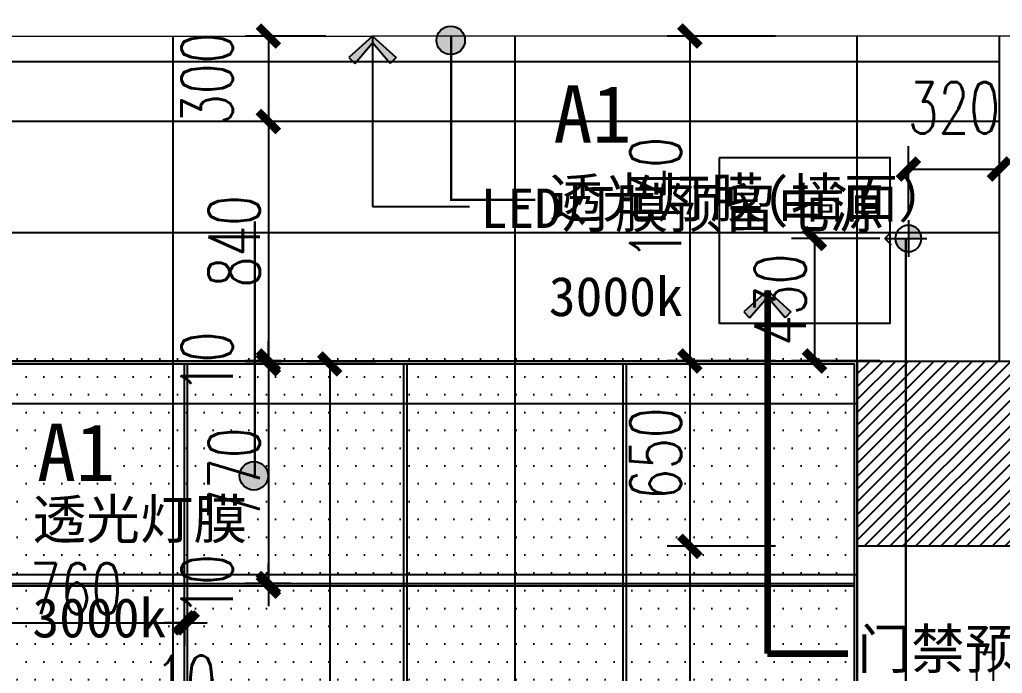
# Model space of a CAD drawing. Header units: millimetres. Extents: x 5625199 to 7433318, y -3316392 to -2552493.
# Drawn here: x 5901811 to 5905259, y -2586285 to -2583992 of the extents above; entities that cross this region are included whole.
import ezdxf

# ---------------------------------------------------------------- set-up
doc = ezdxf.new("R2010")
doc.units = ezdxf.units.MM
doc.header["$PDMODE"] = 35
doc.header["$PDSIZE"] = -10
for name, color, linetype in [('8', 8, 'Continuous'), ('PL-固定家具', 155, 'Continuous'), ('PL-地坪线', 8, 'Continuous'), ('PL-天花', 30, 'Continuous'), ('PL-天花尺寸', 155, 'Continuous'), ('PL-新建墙体', 5, 'Continuous'), ('PL-新建墙体尺寸', 155, 'Continuous'), ('PL-活动家具', 15, 'Continuous'), ('PL-灯具', 2, 'Continuous'), ('PL-灯具尺寸', 155, 'Continuous'), ('PL-门', 4, 'Continuous'), ('开关', 1, 'Continuous'), ('插座', 1, 'Continuous')]:
    doc.layers.add(name, color=color, linetype=linetype)
doc.styles.add('MFD-英文', font='stylu.ttf')
doc.styles.add('STYLE2', font='simhei.ttf')
doc.styles.add('标注-尺寸', font='simplex.shx', dxfattribs={"width": 0.7})
doc.dimstyles.new('100', dxfattribs={"dimtxt": 180, "dimasz": 70, "dimexe": 80, "dimexo": 100, "dimgap": 30, "dimtad": 1, "dimdec": 0, "dimrnd": 5, "dimdsep": 46, "dimtxsty": '标注-尺寸', "dimblk": 'ARCHTICK', "dimcen": 0.2, "dimdle": 5, "dimclrd": 8, "dimclre": 8, "dimclrt": 2, "dimadec": 0, "dimazin": 0, "dimtfac": 1, "dimtdec": 0, "dimtmove": 2, "dimatfit": 3, "dimldrblk": 'ccccc', "dimfxl": 300, "dimfxlon": 1, "dimtolj": 1, "dimtzin": 0, "dimarcsym": 0})
doc.dimstyles.new('MS55', dxfattribs={"dimscale": 0, "dimtxt": 5, "dimasz": 1, "dimexe": 1, "dimexo": 0.8, "dimgap": 1, "dimtad": 1, "dimdec": 0, "dimrnd": 5, "dimdsep": 46, "dimtxsty": '标注-尺寸', "dimblk": 'ARCHTICK', "dimcen": 0, "dimdle": 0.5, "dimclrd": 256, "dimclre": 256, "dimclrt": 50, "dimadec": 0, "dimazin": 0, "dimtfac": 1, "dimtdec": 0, "dimtix": 1, "dimtofl": 0, "dimtmove": 2, "dimatfit": 3, "dimldrblk": 'jt2', "dimfxl": 6, "dimfxlon": 1, "dimtvp": 1, "dimtolj": 1, "dimtzin": 0, "dimarcsym": 0})
doc.dimstyles.new('副本 100', dxfattribs={"dimscale": 0.8, "dimtxt": 180, "dimasz": 70, "dimexe": 80, "dimexo": 100, "dimgap": 30, "dimtad": 1, "dimdec": 0, "dimrnd": 5, "dimdsep": 46, "dimtxsty": '标注-尺寸', "dimblk": 'ARCHTICK', "dimcen": 0.2, "dimdle": 5, "dimclrd": 8, "dimclre": 8, "dimclrt": 2, "dimadec": 0, "dimazin": 0, "dimtfac": 1, "dimtdec": 0, "dimtmove": 2, "dimatfit": 3, "dimldrblk": 'ccccc', "dimfxl": 300, "dimfxlon": 1, "dimtolj": 1, "dimtzin": 0, "dimarcsym": 0})

# ---------------------------------------------------------------- blocks, each defined once
blk = doc.blocks.new('_ArchTick')
at = {"color": 0, "linetype": 'ByBlock', "const_width": 0.4}
blk.add_lwpolyline([(-0.5, -0.5), (0.5, 0.5)], dxfattribs=at)
blk = doc.blocks.new('*D66')
at = {"layer": 'Defpoints', "color": 0, "transparency": 16777216}
for p in [(5902986.3, -2584049.3), (5902684.1, -2584349.3), (5902986.3, -2584349.3)]:
    blk.add_point(p, dxfattribs=at)
at = {"layer": 'PL-天花尺寸', "color": 8, "lineweight": -2, "ltscale": 500, "transparency": 16777216}
for p, q in [((5902886.3, -2584049.3), (5902604.1, -2584049.3)), ((5902684.1, -2584044.3), (5902684.1, -2584354.3)), ((5902886.3, -2584349.3), (5902604.1, -2584349.3))]:
    blk.add_line(p, q, dxfattribs=at)
at = {"layer": 'PL-天花尺寸', "color": 8, "linetype": 'ByBlock', "lineweight": -2, "transparency": 16777216, "xscale": 70, "yscale": 70, "zscale": 70}
for p, rotation in [((5902684.1, -2584049.3), 90), ((5902684.1, -2584349.3), 270)]:
    blk.add_blockref('_ArchTick', p, dxfattribs=dict(at, rotation=rotation))
at = {"layer": 'PL-天花尺寸', "color": 2, "ltscale": 500, "transparency": 16777216, "insert": (5902469.1, -2584199.3), "char_height": 180, "attachment_point": 5, "rotation": 90, "style": '标注-尺寸'}
blk.add_mtext('\\A1;300', dxfattribs=at)
blk = doc.blocks.new('ccccc')
h = blk.add_hatch(color=44)
h.dxf.hatch_style = 1
h.paths.add_polyline_path([(-1.713, -1.115), (-1.349, -1.475), (0, 0), (-1.349, 1.475), (-1.713, 1.115), (-0.424, 0)])
at = {"color": 44}
for p, q in [((-1.349, 1.475), (-1.713, 1.115)), ((-1.713, 1.115), (-0.424, 0)), ((0, 0), (-1.349, 1.475)), ((-0.424, 0), (-5.067, 0)), ((-1.713, -1.115), (-0.424, 0)), ((0, 0), (-1.349, -1.475)), ((-1.349, -1.475), (-1.713, -1.115))]:
    blk.add_line(p, q, dxfattribs=at)
blk = doc.blocks.new('*D67')
at = {"layer": 'Defpoints', "color": 0, "transparency": 16777216}
for p in [(5902986.3, -2584349.3), (5902684.1, -2585189.4), (5902830.3, -2585189.4)]:
    blk.add_point(p, dxfattribs=at)
at = {"layer": 'PL-天花尺寸', "color": 8, "lineweight": -2, "ltscale": 500, "transparency": 16777216}
for p, q in [((5902886.3, -2584349.3), (5902604.1, -2584349.3)), ((5902684.1, -2584344.3), (5902684.1, -2585194.4)), ((5902730.3, -2585189.4), (5902604.1, -2585189.4))]:
    blk.add_line(p, q, dxfattribs=at)
at = {"layer": 'PL-天花尺寸', "color": 8, "linetype": 'ByBlock', "lineweight": -2, "transparency": 16777216, "xscale": 70, "yscale": 70, "zscale": 70}
for p, rotation in [((5902684.1, -2584349.3), 90), ((5902684.1, -2585189.4), 270)]:
    blk.add_blockref('_ArchTick', p, dxfattribs=dict(at, rotation=rotation))
at = {"layer": 'PL-天花尺寸', "color": 2, "ltscale": 500, "transparency": 16777216, "insert": (5902564.1, -2584769.4), "char_height": 180, "attachment_point": 5, "rotation": 90, "style": '标注-尺寸'}
blk.add_mtext('\\A1;840', dxfattribs=at)
blk = doc.blocks.new('*D68')
at = {"layer": 'Defpoints', "color": 0, "transparency": 16777216}
for p in [(5902684.1, -2585199.4), (5902830.3, -2585189.4), (5902830.3, -2585199.4)]:
    blk.add_point(p, dxfattribs=at)
at = {"layer": 'PL-天花尺寸', "color": 8, "lineweight": -2, "ltscale": 500, "transparency": 16777216}
for p, q in [((5902684.1, -2585189.4), (5902684.1, -2585119.4)), ((5902730.3, -2585189.4), (5902604.1, -2585189.4)), ((5902730.3, -2585199.4), (5902604.1, -2585199.4)), ((5902684.1, -2585184.4), (5902684.1, -2585204.4)), ((5902684.1, -2585199.4), (5902684.1, -2585269.4))]:
    blk.add_line(p, q, dxfattribs=at)
at = {"layer": 'PL-天花尺寸', "color": 8, "linetype": 'ByBlock', "lineweight": -2, "transparency": 16777216, "xscale": 70, "yscale": 70, "zscale": 70}
for p, rotation in [((5902684.1, -2585189.4), 270), ((5902684.1, -2585199.4), 90)]:
    blk.add_blockref('_ArchTick', p, dxfattribs=dict(at, rotation=rotation))
at = {"layer": 'PL-天花尺寸', "color": 2, "ltscale": 500, "transparency": 16777216, "insert": (5902469.1, -2585194.4), "char_height": 180, "attachment_point": 5, "rotation": 90, "style": '标注-尺寸'}
blk.add_mtext('\\A1;10', dxfattribs=at)
blk = doc.blocks.new('*D69')
at = {"layer": 'Defpoints', "color": 0, "transparency": 16777216}
for p in [(5902830.3, -2585199.4), (5902684.1, -2585969.9), (5902861.4, -2585969.9)]:
    blk.add_point(p, dxfattribs=at)
at = {"layer": 'PL-天花尺寸', "color": 8, "lineweight": -2, "ltscale": 500, "transparency": 16777216}
for p, q in [((5902730.3, -2585199.4), (5902604.1, -2585199.4)), ((5902684.1, -2585194.4), (5902684.1, -2585974.9)), ((5902761.4, -2585969.9), (5902604.1, -2585969.9))]:
    blk.add_line(p, q, dxfattribs=at)
at = {"layer": 'PL-天花尺寸', "color": 8, "linetype": 'ByBlock', "lineweight": -2, "transparency": 16777216, "xscale": 70, "yscale": 70, "zscale": 70}
for p, rotation in [((5902684.1, -2585199.4), 90), ((5902684.1, -2585969.9), 270)]:
    blk.add_blockref('_ArchTick', p, dxfattribs=dict(at, rotation=rotation))
at = {"layer": 'PL-天花尺寸', "color": 2, "ltscale": 500, "transparency": 16777216, "insert": (5902564.1, -2585584.7), "char_height": 180, "attachment_point": 5, "rotation": 90, "style": '标注-尺寸'}
blk.add_mtext('\\A1;770', dxfattribs=at)
blk = doc.blocks.new('*D70')
at = {"layer": 'Defpoints', "color": 0, "transparency": 16777216}
for p in [(5902861.4, -2585969.9), (5902684.1, -2585979.9), (5902861.4, -2585979.9)]:
    blk.add_point(p, dxfattribs=at)
at = {"layer": 'PL-天花尺寸', "color": 8, "lineweight": -2, "ltscale": 500, "transparency": 16777216}
for p, q in [((5902684.1, -2585969.9), (5902684.1, -2585899.9)), ((5902761.4, -2585969.9), (5902604.1, -2585969.9)), ((5902684.1, -2585964.9), (5902684.1, -2585984.9)), ((5902761.4, -2585979.9), (5902604.1, -2585979.9)), ((5902684.1, -2585979.9), (5902684.1, -2586049.9))]:
    blk.add_line(p, q, dxfattribs=at)
at = {"layer": 'PL-天花尺寸', "color": 8, "linetype": 'ByBlock', "lineweight": -2, "transparency": 16777216, "xscale": 70, "yscale": 70, "zscale": 70}
for p, rotation in [((5902684.1, -2585969.9), 270), ((5902684.1, -2585979.9), 90)]:
    blk.add_blockref('_ArchTick', p, dxfattribs=dict(at, rotation=rotation))
at = {"layer": 'PL-天花尺寸', "color": 2, "ltscale": 500, "transparency": 16777216, "insert": (5902469.1, -2585974.9), "char_height": 180, "attachment_point": 5, "rotation": 90, "style": '标注-尺寸'}
blk.add_mtext('\\A1;10', dxfattribs=at)
blk = doc.blocks.new('*D74')
at = {"layer": 'Defpoints', "color": 0, "transparency": 16777216}
for p in [(5901629.4, -2585979.9), (5902389.4, -2585979.9), (5902389.4, -2586108.2)]:
    blk.add_point(p, dxfattribs=at)
at = {"layer": 'PL-天花尺寸', "color": 8, "lineweight": -2, "ltscale": 500, "transparency": 16777216}
for p, q in [((5901624.4, -2586108.2), (5902394.4, -2586108.2)), ((5901629.4, -2586079.9), (5901629.4, -2586188.2)), ((5902389.4, -2586079.9), (5902389.4, -2586188.2))]:
    blk.add_line(p, q, dxfattribs=at)
at = {"layer": 'PL-天花尺寸', "color": 8, "linetype": 'ByBlock', "lineweight": -2, "transparency": 16777216, "xscale": 70, "yscale": 70, "zscale": 70, "rotation": 180}
blk.add_blockref('_ArchTick', (5901629.4, -2586108.2), dxfattribs=at)
at = {"layer": 'PL-天花尺寸', "color": 8, "linetype": 'ByBlock', "lineweight": -2, "transparency": 16777216, "xscale": 70, "yscale": 70, "zscale": 70}
blk.add_blockref('_ArchTick', (5902389.4, -2586108.2), dxfattribs=at)
at = {"layer": 'PL-天花尺寸', "color": 2, "ltscale": 500, "transparency": 16777216, "insert": (5902009.4, -2585988.2), "char_height": 180, "attachment_point": 5, "style": '标注-尺寸'}
blk.add_mtext('\\A1;760', dxfattribs=at)
blk = doc.blocks.new('*D75')
at = {"layer": 'Defpoints', "color": 0, "transparency": 16777216}
for p in [(5902389.4, -2585979.9), (5902399.4, -2585979.9), (5902399.4, -2586108.2)]:
    blk.add_point(p, dxfattribs=at)
at = {"layer": 'PL-天花尺寸', "color": 8, "lineweight": -2, "ltscale": 500, "transparency": 16777216}
for p, q in [((5902389.4, -2586108.2), (5902319.4, -2586108.2)), ((5902384.4, -2586108.2), (5902404.4, -2586108.2)), ((5902389.4, -2586079.9), (5902389.4, -2586188.2)), ((5902399.4, -2586079.9), (5902399.4, -2586188.2)), ((5902399.4, -2586108.2), (5902469.4, -2586108.2))]:
    blk.add_line(p, q, dxfattribs=at)
at = {"layer": 'PL-天花尺寸', "color": 8, "linetype": 'ByBlock', "lineweight": -2, "transparency": 16777216, "xscale": 70, "yscale": 70, "zscale": 70}
blk.add_blockref('_ArchTick', (5902389.4, -2586108.2), dxfattribs=at)
at = {"layer": 'PL-天花尺寸', "color": 8, "linetype": 'ByBlock', "lineweight": -2, "transparency": 16777216, "xscale": 70, "yscale": 70, "zscale": 70, "rotation": 180}
blk.add_blockref('_ArchTick', (5902399.4, -2586108.2), dxfattribs=at)
at = {"layer": 'PL-天花尺寸', "color": 2, "ltscale": 500, "transparency": 16777216, "insert": (5902394.4, -2586312.9), "char_height": 180, "attachment_point": 5, "style": '标注-尺寸'}
blk.add_mtext('\\A1;10', dxfattribs=at)
blk = doc.blocks.new('*D81')
at = {"layer": 'Defpoints', "color": 0, "transparency": 16777216}
for p in [(5903159.4, -2585199.4), (5902899.7, -2589869.9), (5903201.9, -2589869.9)]:
    blk.add_point(p, dxfattribs=at)
at = {"layer": 'PL-天花尺寸', "color": 8, "lineweight": -2, "ltscale": 500, "transparency": 16777216}
for p, q in [((5903059.4, -2585199.4), (5902819.7, -2585199.4)), ((5902899.7, -2585194.4), (5902899.7, -2589874.9)), ((5903101.9, -2589869.9), (5902819.7, -2589869.9))]:
    blk.add_line(p, q, dxfattribs=at)
at = {"layer": 'PL-天花尺寸', "color": 8, "linetype": 'ByBlock', "lineweight": -2, "transparency": 16777216, "xscale": 70, "yscale": 70, "zscale": 70}
for p, rotation in [((5902899.7, -2585199.4), 90), ((5902899.7, -2589869.9), 270)]:
    blk.add_blockref('_ArchTick', p, dxfattribs=dict(at, rotation=rotation))
at = {"layer": 'PL-天花尺寸', "color": 2, "ltscale": 500, "transparency": 16777216, "insert": (5902779.7, -2587534.7), "char_height": 180, "attachment_point": 5, "rotation": 90, "style": '标注-尺寸'}
blk.add_mtext('\\A1;4670', dxfattribs=at)
blk = doc.blocks.new('黑石hei10.cn06063789')
h = blk.add_hatch(color=8)
h.paths.add_polyline_path([(0, 42), (30, 42, 0.414214), (0, 72)])
h.paths.add_polyline_path([(0, 42), (-30, 42, 0.414214), (0, 12)])
at = {"color": 0}
for p, q in [((0, 96), (-14.6, 81.4)), ((0, 96), (0, 0)), ((0, 96), (14.6, 81.4)), ((-42, 42), (42, 42))]:
    blk.add_line(p, q, dxfattribs=at)
blk.add_circle((0, 42), 30, dxfattribs=at)
blk = doc.blocks.new('*U624')
at = {"layer": 'PL-灯具'}
blk.add_blockref('黑石hei10.cn06063789', (0, -42), dxfattribs=at)
blk = doc.blocks.new('*D765')
at = {"layer": 'Defpoints', "color": 0, "transparency": 16777216}
for p in [(5904702.9, -2584049.3), (5904163, -2585189.4), (5904749.4, -2585189.4)]:
    blk.add_point(p, dxfattribs=at)
at = {"layer": 'PL-新建墙体尺寸', "color": 8, "lineweight": -2, "ltscale": 500, "transparency": 16777216}
for p, q in [((5904463, -2584049.3), (5904083, -2584049.3)), ((5904163, -2584044.3), (5904163, -2585194.4)), ((5904463, -2585189.4), (5904083, -2585189.4))]:
    blk.add_line(p, q, dxfattribs=at)
at = {"layer": 'PL-新建墙体尺寸', "color": 8, "linetype": 'ByBlock', "lineweight": -2, "transparency": 16777216, "xscale": 70, "yscale": 70, "zscale": 70}
for p, rotation in [((5904163, -2584049.3), 90), ((5904163, -2585189.4), 270)]:
    blk.add_blockref('_ArchTick', p, dxfattribs=dict(at, rotation=rotation))
at = {"layer": 'PL-新建墙体尺寸', "color": 2, "ltscale": 500, "transparency": 16777216, "insert": (5904043, -2584619.4), "char_height": 180, "attachment_point": 5, "rotation": 90, "style": '标注-尺寸'}
blk.add_mtext('\\A1;1140', dxfattribs=at)
blk = doc.blocks.new('*D766')
at = {"layer": 'Defpoints', "color": 0, "transparency": 16777216}
for p in [(5904749.4, -2585189.4), (5904163, -2585839.4), (5904749.4, -2585839.4)]:
    blk.add_point(p, dxfattribs=at)
at = {"layer": 'PL-新建墙体尺寸', "color": 8, "lineweight": -2, "ltscale": 500, "transparency": 16777216}
for p, q in [((5904463, -2585189.4), (5904083, -2585189.4)), ((5904163, -2585184.4), (5904163, -2585844.4)), ((5904463, -2585839.4), (5904083, -2585839.4))]:
    blk.add_line(p, q, dxfattribs=at)
at = {"layer": 'PL-新建墙体尺寸', "color": 8, "linetype": 'ByBlock', "lineweight": -2, "transparency": 16777216, "xscale": 70, "yscale": 70, "zscale": 70}
for p, rotation in [((5904163, -2585189.4), 90), ((5904163, -2585839.4), 270)]:
    blk.add_blockref('_ArchTick', p, dxfattribs=dict(at, rotation=rotation))
at = {"layer": 'PL-新建墙体尺寸', "color": 2, "ltscale": 500, "transparency": 16777216, "insert": (5904043, -2585514.4), "char_height": 180, "attachment_point": 5, "rotation": 90, "style": '标注-尺寸'}
blk.add_mtext('\\A1;650', dxfattribs=at)
blk = doc.blocks.new('*D767')
at = {"layer": 'Defpoints', "color": 0, "transparency": 16777216}
for p in [(5904749.4, -2585839.4), (5904163, -2587239.4), (5904749.4, -2587239.4)]:
    blk.add_point(p, dxfattribs=at)
at = {"layer": 'PL-新建墙体尺寸', "color": 8, "lineweight": -2, "ltscale": 500, "transparency": 16777216}
for p, q in [((5904463, -2585839.4), (5904083, -2585839.4)), ((5904163, -2585834.4), (5904163, -2587244.4)), ((5904463, -2587239.4), (5904083, -2587239.4))]:
    blk.add_line(p, q, dxfattribs=at)
at = {"layer": 'PL-新建墙体尺寸', "color": 8, "linetype": 'ByBlock', "lineweight": -2, "transparency": 16777216, "xscale": 70, "yscale": 70, "zscale": 70}
for p, rotation in [((5904163, -2585839.4), 90), ((5904163, -2587239.4), 270)]:
    blk.add_blockref('_ArchTick', p, dxfattribs=dict(at, rotation=rotation))
at = {"layer": 'PL-新建墙体尺寸', "color": 2, "ltscale": 500, "transparency": 16777216, "insert": (5904043, -2586539.4), "char_height": 180, "attachment_point": 5, "rotation": 90, "style": '标注-尺寸'}
blk.add_mtext('\\A1;1400', dxfattribs=at)
blk = doc.blocks.new('*D1220')
at = {"layer": '8', "lineweight": -2, "ltscale": 500, "transparency": 16777216}
for p, q in [((5900044.5, -2589894.9), (5900044.5, -2584024.3)), ((5900344.5, -2584049.3), (5899994.5, -2584049.3)), ((5900344.5, -2589869.9), (5899994.5, -2589869.9))]:
    blk.add_line(p, q, dxfattribs=at)
at = {"layer": 'Defpoints', "color": 0, "transparency": 16777216}
for p in [(5900044.5, -2584049.3), (5902316, -2584049.3), (5903189.4, -2589869.9)]:
    blk.add_point(p, dxfattribs=at)
at = {"layer": '8', "linetype": 'ByBlock', "lineweight": -2, "transparency": 16777216, "xscale": 50.00000000000001, "yscale": 50.00000000000001, "zscale": 50.00000000000001}
for p, rotation in [((5900044.5, -2584049.3), 90), ((5900044.5, -2589869.9), 270)]:
    blk.add_blockref('_ArchTick', p, dxfattribs=dict(at, rotation=rotation))
at = {"layer": '8', "color": 50, "ltscale": 500, "transparency": 16777216, "insert": (5899869.5, -2586959.6), "char_height": 250, "attachment_point": 5, "rotation": 90, "style": '标注-尺寸'}
blk.add_mtext('\\A1;5820', dxfattribs=at)
blk = doc.blocks.new('jt2')
at = {"ltscale": 0.1}
blk.add_line((0, 0), (-1, 0), dxfattribs=at)
at = {"color": 6, "ltscale": 0.1}
blk.add_lwpolyline([(-1.217, 1.261), (-0.717, 1.5), (0.019, 0), (-0.717, -1.5), (-1.217, -1.261), (0, 0), (-1.217, 1.261)], dxfattribs=at)
blk = doc.blocks.new('*D1221')
at = {"layer": '8', "lineweight": -2, "ltscale": 500, "transparency": 16777216}
for p, q in [((5900044.5, -2583909.3), (5900044.5, -2583859.3)), ((5900344.5, -2583909.3), (5899994.5, -2583909.3)), ((5900344.5, -2584049.3), (5899994.5, -2584049.3)), ((5900044.5, -2584049.3), (5900044.5, -2584099.3))]:
    blk.add_line(p, q, dxfattribs=at)
at = {"layer": 'Defpoints', "color": 0, "transparency": 16777216}
for p in [(5900044.5, -2583909.3), (5902316, -2583909.3), (5902316, -2584049.3)]:
    blk.add_point(p, dxfattribs=at)
at = {"layer": '8', "linetype": 'ByBlock', "lineweight": -2, "transparency": 16777216, "xscale": 50.00000000000001, "yscale": 50.00000000000001, "zscale": 50.00000000000001}
for p, rotation in [((5900044.5, -2583909.3), 270), ((5900044.5, -2584049.3), 90)]:
    blk.add_blockref('_ArchTick', p, dxfattribs=dict(at, rotation=rotation))
at = {"layer": '8', "color": 50, "ltscale": 500, "transparency": 16777216, "insert": (5899869.5, -2583979.3), "char_height": 250, "attachment_point": 5, "rotation": 90, "style": '标注-尺寸'}
blk.add_mtext('\\A1;140', dxfattribs=at)
blk = doc.blocks.new('*D1223')
at = {"layer": '8', "lineweight": -2, "ltscale": 500, "transparency": 16777216}
for p, q in [((5899862.7, -2580109.3), (5899512.7, -2580109.3)), ((5899562.7, -2580084.3), (5899562.7, -2598054.5)), ((5899862.7, -2598029.5), (5899512.7, -2598029.5))]:
    blk.add_line(p, q, dxfattribs=at)
at = {"layer": 'Defpoints', "color": 0, "transparency": 16777216}
for p in [(5903057.3, -2580109.3), (5899562.7, -2598029.5), (5903639.4, -2598029.5)]:
    blk.add_point(p, dxfattribs=at)
at = {"layer": '8', "linetype": 'ByBlock', "lineweight": -2, "transparency": 16777216, "xscale": 50.00000000000001, "yscale": 50.00000000000001, "zscale": 50.00000000000001}
for p, rotation in [((5899562.7, -2580109.3), 90), ((5899562.7, -2598029.5), 270)]:
    blk.add_blockref('_ArchTick', p, dxfattribs=dict(at, rotation=rotation))
at = {"layer": '8', "color": 50, "ltscale": 500, "transparency": 16777216, "insert": (5899387.7, -2589069.4), "char_height": 250, "attachment_point": 5, "rotation": 90, "style": '标注-尺寸'}
blk.add_mtext('\\A1;17920', dxfattribs=at)
blk = doc.blocks.new('G$CA9BB48B2')
at = {"layer": '开关'}
h = blk.add_hatch(color=256, dxfattribs=at)
h.dxf.hatch_style = 1
h.paths.add_polyline_path([(100, 50, 1), (0, 50, 1)])
blk.add_circle((50, 50), 50, dxfattribs=at)
blk = doc.blocks.new('*D1462')
at = {"layer": 'Defpoints', "color": 0, "transparency": 16777216}
for p in [(5905249.4, -2584515.9), (5904929.7, -2584759.7), (5905249.4, -2584759.7)]:
    blk.add_point(p, dxfattribs=at)
at = {"layer": 'PL-灯具尺寸', "color": 8, "lineweight": -2, "ltscale": 500, "transparency": 16777216}
for p, q in [((5904929.7, -2584659.7), (5904929.7, -2584435.9)), ((5905249.4, -2584659.7), (5905249.4, -2584435.9)), ((5904924.7, -2584515.9), (5905254.4, -2584515.9))]:
    blk.add_line(p, q, dxfattribs=at)
at = {"layer": 'PL-灯具尺寸', "color": 8, "linetype": 'ByBlock', "lineweight": -2, "transparency": 16777216, "xscale": 70, "yscale": 70, "zscale": 70, "rotation": 180}
blk.add_blockref('_ArchTick', (5904929.7, -2584515.9), dxfattribs=at)
at = {"layer": 'PL-灯具尺寸', "color": 8, "linetype": 'ByBlock', "lineweight": -2, "transparency": 16777216, "xscale": 70, "yscale": 70, "zscale": 70}
blk.add_blockref('_ArchTick', (5905249.4, -2584515.9), dxfattribs=at)
at = {"layer": 'PL-灯具尺寸', "color": 2, "ltscale": 500, "transparency": 16777216, "insert": (5905089.5, -2584300.9), "char_height": 180, "attachment_point": 5, "style": '标注-尺寸'}
blk.add_mtext('\\A1;320', dxfattribs=at)
blk = doc.blocks.new('*D1463')
at = {"layer": 'Defpoints', "color": 0, "transparency": 16777216}
for p in [(5904929.7, -2584759.7), (5904600.1, -2585189.4), (5904929.7, -2585189.4)]:
    blk.add_point(p, dxfattribs=at)
at = {"layer": 'PL-灯具尺寸', "color": 8, "lineweight": -2, "ltscale": 500, "transparency": 16777216}
for p, q in [((5904829.7, -2584759.7), (5904520.1, -2584759.7)), ((5904600.1, -2584754.7), (5904600.1, -2585194.4)), ((5904829.7, -2585189.4), (5904520.1, -2585189.4))]:
    blk.add_line(p, q, dxfattribs=at)
at = {"layer": 'PL-灯具尺寸', "color": 8, "linetype": 'ByBlock', "lineweight": -2, "transparency": 16777216, "xscale": 70, "yscale": 70, "zscale": 70}
for p, rotation in [((5904600.1, -2584759.7), 90), ((5904600.1, -2585189.4), 270)]:
    blk.add_blockref('_ArchTick', p, dxfattribs=dict(at, rotation=rotation))
at = {"layer": 'PL-灯具尺寸', "color": 2, "ltscale": 500, "transparency": 16777216, "insert": (5904480.1, -2584974.6), "char_height": 180, "attachment_point": 5, "rotation": 90, "style": '标注-尺寸'}
blk.add_mtext('\\A1;430', dxfattribs=at)

msp = doc.modelspace()

# ---------------------------------------------------------------- hatches: boundary and pattern name
at = {"layer": 'PL-地坪线', "ltscale": 500}
h = msp.add_hatch(dxfattribs=at)
h.set_pattern_fill('_USER', color=250, scale=1200, angle=90, pattern_type=0)
h.set_pattern_definition([(90, (5919849.4, -2585359.4), (-1200, 7e-14), [])])
h.paths.add_polyline_path([(5927018.95, -2585729.48), (5927018.95, -2585339.42), (5925478.78, -2585339.42), (5925328.78, -2585339.42), (5923168.78, -2585339.42), (5923068.78, -2585339.42), (5923018.78, -2585339.42), (5923018.78, -2585289.42), (5923018.78, -2585189.42), (5923018.78, -2580509.31), (5923018.78, -2580109.31), (5922418.78, -2580109.31), (5921357.27, -2580109.31), (5920757.27, -2580109.31), (5915357.27, -2580109.31), (5914757.27, -2580109.31), (5909357.27, -2580109.31), (5908757.27, -2580109.31), (5905389.39, -2580109.31), (5905389.39, -2583909.31), (5905389.39, -2584049.31), (5905389.39, -2585189.42), (5907850.52, -2585189.42), (5907850.52, -2584589.42), (5908000.52, -2584589.42), (5908600.52, -2584589.42), (5908750.52, -2584589.42), (5908750.52, -2585189.42), (5912854.13, -2585189.42), (5912854.13, -2584589.42), (5913004.13, -2584589.42), (5913004.13, -2585339.42), (5915404.13, -2585339.42), (5915404.13, -2584589.42), (5915554.13, -2584589.42), (5915554.13, -2585189.42), (5919699.42, -2585189.42), (5919699.42, -2584589.42), (5919849.42, -2584589.42), (5919849.42, -2585339.42), (5919849.42, -2585349.42), (5919849.42, -2585359.42), (5919849.42, -2587719.42), (5919849.42, -2587729.42), (5919849.42, -2587739.42), (5919849.42, -2588489.42), (5919699.42, -2588489.42), (5919699.42, -2587889.42), (5915554.13, -2587889.42), (5915554.13, -2588489.42), (5915404.13, -2588489.42), (5915404.13, -2587739.42), (5913004.13, -2587739.42), (5913004.13, -2588489.42), (5912854.13, -2588489.42), (5912854.13, -2587889.42), (5908750.52, -2587889.42), (5908750.52, -2588489.42), (5908600.52, -2588489.42), (5908600.52, -2587739.42), (5908000.52, -2587739.42), (5908000.52, -2588489.42), (5907850.52, -2588489.42), (5907850.52, -2587889.42), (5905389.66, -2587889.42), (5905389.39, -2590009.53), (5903189.37, -2590009.53), (5903189.37, -2598029.48), (5905109.37, -2598029.48), (5907882.09, -2598029.48), (5920336.21, -2598029.48), (5923109.37, -2598029.48), (5925063.95, -2598029.48), (5926523.14, -2598029.48), (5927018.96, -2598029.48), (5927018.94, -2597729.66), (5926984.21, -2595029.85), (5923018.77, -2595029.85), (5923018.77, -2593127.21), (5923152.98, -2593127.21), (5923152.98, -2593687.74), (5923224.03, -2593687.74), (5924124.04, -2593687.74), (5924787.2, -2593687.74), (5924787.2, -2591366.67), (5924124.04, -2591366.67), (5923224.03, -2591366.67), (5923152.98, -2591366.67), (5923152.98, -2591927.2), (5923018.77, -2591927.2), (5923018.77, -2591579.55), (5921718.77, -2591579.55), (5921718.77, -2595029.85), (5921568.77, -2595029.85), (5921568.77, -2591579.55), (5921468.77, -2591579.55), (5921468.77, -2591429.55), (5923018.77, -2591429.55), (5923018.77, -2589809.55), (5927018.95, -2589809.55), (5927018.95, -2586329.48), (5927018.95, -2585774.42)])
h.paths.add_polyline_path([(5906475.65, -2595493.67), (5907291.12, -2595493.67), (5907698.86, -2596199.89), (5907291.12, -2596906.11), (5906475.65, -2596906.11), (5906067.92, -2596199.89)], flags=16)
h.paths.add_polyline_path([(5906533.39, -2595593.67), (5907233.39, -2595593.67), (5907583.39, -2596199.89), (5907233.39, -2596806.11), (5906533.39, -2596806.11), (5906183.39, -2596199.89)], flags=0)
h.paths.add_polyline_path([(5907239.37, -2596199.48, 1), (5906539.37, -2596199.48, 1)], flags=0)
h = msp.add_hatch(dxfattribs=at)
h.set_pattern_fill('_USER', color=250, scale=600, pattern_type=0)
h.set_pattern_definition([(0, (5919849.4, -2586539.4), (0, 600), [])])
h.paths.add_polyline_path([(5900849.36, -2584049.31), (5900849.36, -2586519.8), (5900849.26, -2586559.8), (5900849.26, -2588379.8), (5900849.36, -2588419.8), (5900849.36, -2589869.9), (5903049.37, -2589869.9), (5903189.37, -2589869.9), (5905049.39, -2589869.9), (5905049.39, -2587889.42), (5904749.49, -2587889.42), (5904749.39, -2587739.42), (5904749.47, -2587239.42), (5904749.41, -2586539.42), (5904749.41, -2585839.42), (5904749.39, -2585339.42), (5904749.39, -2585189.42), (5905249.39, -2585189.42), (5905249.39, -2584049.31)])
h = msp.add_hatch(dxfattribs=at)
h.set_pattern_fill('_USER', color=250, scale=1200, angle=90, pattern_type=0)
h.set_pattern_definition([(90, (5904749.5, -2587239.4), (-1200, 7e-14), [])])
h.paths.add_polyline_path([(5900849.36, -2584049.31), (5900849.36, -2586519.8), (5900849.26, -2586559.8), (5900849.26, -2588379.8), (5900849.36, -2588419.8), (5900849.36, -2589869.9), (5903049.37, -2589869.9), (5903189.37, -2589869.9), (5905049.39, -2589869.9), (5905049.39, -2587889.42), (5904749.49, -2587889.42), (5904749.39, -2587739.42), (5904749.47, -2587239.42), (5904749.41, -2586539.42), (5904749.41, -2585839.42), (5904749.39, -2585339.42), (5904749.39, -2585189.42), (5905249.39, -2585189.42), (5905249.39, -2584049.31)])
at = {"layer": 'PL-天花'}
h = msp.add_hatch(dxfattribs=at)
h.set_pattern_fill('DOTS', color=250, scale=1000)
h.set_pattern_definition([(0, (4527146.766, -2633994.735), (31.25, 62.5), [0, -62.5])])
h.paths.add_polyline_path([(5900859.36, -2585179.42), (5904739.49, -2585179.42), (5904739.49, -2589839.9), (5900859.36, -2589839.9)])
at = {"layer": 'PL-新建墙体'}
h = msp.add_hatch(dxfattribs=at)
h.set_pattern_fill('ANSI31', color=251, scale=10)
h.set_pattern_definition([(45, (273402.825, -417409.755), (-22.4506403, 22.4506403), [])])
h.paths.add_polyline_path([(5905249.39, -2585189.42), (5904749.39, -2585189.42), (5904749.39, -2585339.42), (5904749.41, -2585839.42), (5905389.39, -2585839.42), (5905389.39, -2585339.42), (5908000.52, -2585339.42), (5908000.52, -2584589.42), (5907850.52, -2584589.42), (5907850.52, -2585189.42), (5905389.39, -2585189.42)])
h.paths.add_polyline_path([(5908600.52, -2587739.42), (5908600.52, -2588489.42), (5908750.52, -2588489.42), (5908750.52, -2587889.42), (5912854.13, -2587889.42), (5912854.13, -2588489.42), (5913004.13, -2588489.42), (5913004.13, -2587739.42)])
h.paths.add_polyline_path([(5913004.13, -2585339.42), (5913004.13, -2584589.42), (5912854.13, -2584589.42), (5912854.13, -2585189.42), (5908750.52, -2585189.42), (5908750.52, -2584589.42), (5908600.52, -2584589.42), (5908600.52, -2585339.42)])
h.paths.add_polyline_path([(5919849.42, -2585339.42), (5919849.42, -2584589.42), (5919699.42, -2584589.42), (5919699.42, -2585189.42), (5915554.13, -2585189.42), (5915554.13, -2584589.42), (5915404.13, -2584589.42), (5915404.13, -2585339.42)])
h.paths.add_polyline_path([(5915404.13, -2587739.42), (5915404.13, -2588489.42), (5915554.13, -2588489.42), (5915554.13, -2587889.42), (5919699.42, -2587889.42), (5919699.42, -2588489.42), (5919849.42, -2588489.42), (5919849.42, -2587739.42)])
h.paths.add_polyline_path([(5922418.78, -2579969.31), (5922418.78, -2580029.31), (5922418.78, -2580049.31), (5922418.78, -2580109.31), (5923018.78, -2580109.31), (5923018.78, -2580509.31), (5923168.78, -2580509.31), (5923168.78, -2580109.31), (5923289.37, -2580109.31), (5923289.37, -2579969.31)])

# ---------------------------------------------------------------- linework, layer by layer
at = {"lineweight": 9}
for p in [(5900849.36, -2584049.31), (5905389.39, -2584049.31)]:
    msp.add_line(p, (5903049.37, -2584049.31), dxfattribs=at)
at = {"ltscale": 500}
msp.add_line((5905249.39, -2585189.42), (5905249.39, -2584049.31), dxfattribs=at)
at = {"layer": 'PL-固定家具'}
msp.add_line((5905249.39, -2584349.31), (5900849.36, -2584349.31), dxfattribs=at)
at = {"layer": 'PL-地坪线', "ltscale": 500}
msp.add_line((5904749.41, -2585739.42), (5904749.41, -2587339.42), dxfattribs=at)
at = {"layer": 'PL-天花', "ltscale": 500}
for p, q in [((5904749.39, -2585189.42), (5900849.36, -2585189.42)), ((5904749.41, -2585729.42), (5904749.47, -2587319.42))]:
    msp.add_line(p, q, dxfattribs=at)
for points in [[(5900849.36, -2585189.42), (5904749.49, -2585189.42), (5904749.49, -2589869.9), (5900849.36, -2589869.9)], [(5900859.36, -2585199.42), (5904739.49, -2585199.42), (5904739.49, -2589859.9), (5900859.36, -2589859.9)]]:
    msp.add_lwpolyline(points, close=True, dxfattribs=at)
at = {"layer": 'PL-天花', "color": 8, "ltscale": 500}
for points in [[(5902399.36, -2585199.42), (5902399.36, -2589859.9), (5902389.36, -2589859.9), (5902389.36, -2585199.42)], [(5903169.36, -2585199.42), (5903169.36, -2589859.9), (5903159.36, -2589859.9), (5903159.36, -2585199.42)], [(5903939.36, -2585199.42), (5903939.36, -2589859.9), (5903929.36, -2589859.9), (5903929.36, -2585199.42)], [(5900859.36, -2585969.9), (5904739.49, -2585969.9), (5904739.49, -2585979.9), (5900859.36, -2585979.9)]]:
    msp.add_lwpolyline(points, close=True, dxfattribs=at)
at = {"layer": 'PL-新建墙体'}
for p, q in [((5904749.39, -2585189.42), (5907850.52, -2585189.42)), ((5904749.39, -2585189.42), (5904749.39, -2585339.42)), ((5904749.39, -2585339.42), (5904749.41, -2585839.42)), ((5905389.39, -2585839.42), (5904749.41, -2585839.42))]:
    msp.add_line(p, q, dxfattribs=at)
at = {"layer": 'PL-活动家具'}
msp.add_lwpolyline([(5904266.24, -2584476.04), (5904266.24, -2585056.52), (5904866.24, -2585056.52), (5904866.24, -2584476.04)], close=True, dxfattribs=at)
at = {"layer": 'PL-门'}
msp.add_lwpolyline([(5905168.73, -2587612.24), (5905228.73, -2587612.24), (5905228.73, -2586212.24), (5905168.73, -2586212.24)], close=True, dxfattribs=at)
at = {"layer": '开关', "const_width": 7.95}
for points in [[(5903325.37, -2584049.31), (5903325.37, -2584623.86), (5903620.53, -2584623.86)], [(5902636.32, -2585601.3), (5902636.32, -2584698.85)], [(5904920.46, -2584759.69), (5904920.46, -2588790.51)]]:
    msp.add_lwpolyline(points, dxfattribs=at)

# ---------------------------------------------------------------- block references
at = {"layer": 'PL-灯具', "xscale": -1.536000000000001, "yscale": 1.536000000000001, "zscale": 1.536000000000001, "rotation": 89.99999999999991}
msp.add_blockref('*U624', (5904929.67, -2584759.69), dxfattribs=at)
at = {"layer": '开关'}
for p in [(5903274.01, -2584114.35), (5902583.19, -2585642.23)]:
    msp.add_blockref('G$CA9BB48B2', p, dxfattribs=at)

# ---------------------------------------------------------------- texts
at = {"layer": '开关', "color": 2, "linetype": 'ByBlock', "ltscale": 500, "char_height": 200.7245, "attachment_point": 1, "line_spacing_factor": 1.5, "style": 'MFD-英文'}
for insert in [(5903684.42, -2584222.3, 0), (5901872.55, -2585409.54, 0)]:
    msp.add_mtext('{\\fSimSun|b0|i0|c134|p2;A1}', dxfattribs=dict(at, insert=insert))
at = {"layer": '开关', "color": 2, "ltscale": 0.5, "char_height": 138.24, "attachment_point": 1, "rotation": 0.01848, "line_spacing_factor": 1.5, "style": 'STYLE2'}
for s, insert in [('{\\fSimSun|b0|i0|c134|p2;透光灯膜(墙面）\\P}3000k', (5903667.91, -2584547.96, 0)), ('{\\fSimSun|b0|i0|c134|p2;透光灯膜\\P}3000k', (5901856.04, -2585675.37, 0))]:
    msp.add_mtext(s, dxfattribs=dict(at, insert=insert))
at = {"layer": '插座', "color": 1, "ltscale": 0.5, "style": 'STYLE2'}
for s, p in [('LED灯膜预留电源', (5903429.39, -2584722.57)), ('门禁预留电源', (5904750.63, -2586268.87))]:
    msp.add_text(s, height=138.24, rotation=0.01848, dxfattribs=at).set_placement(p)

# ---------------------------------------------------------------- dimensions: what is measured, and where the dimension line sits
at = {"layer": '8', "color": 8, "ltscale": 500}
for base, p1, p2, picture, middle in [((5899562.67, -2598029.48), (5903057.27, -2580109.31), (5903639.37, -2598029.48), '*D1223', (5899387.67, -2589069.4)), ((5900044.47, -2583909.31), (5902316.04, -2584049.31), (5902316.04, -2583909.31), '*D1221', (5899869.47, -2583979.31)), ((5900044.47, -2584049.31), (5903189.37, -2589869.9), (5902316.04, -2584049.31), '*D1220', (5899869.47, -2586959.6))]:
    dim = msp.add_linear_dim(base=base, p1=p1, p2=p2, angle=90, dimstyle='MS55', override={"dimscale": 50}, dxfattribs=at)
    dim.commit()
    dim.dimension.update_dxf_attribs({"geometry": picture, "text_midpoint": middle})
at = {"layer": 'PL-天花尺寸', "ltscale": 500}
for base, p1, p2, picture, middle in [((5902684.1, -2584349.31), (5902986.29, -2584049.31), (5902986.29, -2584349.31), '*D66', (5902469.1, -2584199.31)), ((5902684.1, -2585189.42), (5902986.29, -2584349.31), (5902830.35, -2585189.42), '*D67', (5902564.1, -2584769.36)), ((5902684.1, -2585199.42), (5902830.35, -2585189.42), (5902830.35, -2585199.42), '*D68', (5902469.1, -2585194.42)), ((5902684.1, -2585969.9), (5902830.35, -2585199.42), (5902861.41, -2585969.9), '*D69', (5902564.1, -2585584.66)), ((5902899.66, -2589869.9), (5903159.36, -2585199.42), (5903201.85, -2589869.9), '*D81', (5902779.66, -2587534.66)), ((5902684.1, -2585979.9), (5902861.41, -2585969.9), (5902861.41, -2585979.9), '*D70', (5902469.1, -2585974.9))]:
    dim = msp.add_linear_dim(base=base, p1=p1, p2=p2, angle=90, dimstyle='100', dxfattribs=at)
    dim.commit()
    dim.dimension.update_dxf_attribs({"geometry": picture, "text_midpoint": middle})
dim = msp.add_linear_dim(base=(5902389.36, -2586108.24), p1=(5901629.36, -2585979.9), p2=(5902389.36, -2585979.9), dimstyle='100', dxfattribs=at)
dim.commit()
dim.dimension.update_dxf_attribs({"geometry": '*D74', "text_midpoint": (5902009.36, -2585988.24)})
dim = msp.add_linear_dim(base=(5902399.36, -2586108.24), p1=(5902389.36, -2585979.9), p2=(5902399.36, -2585979.9), dimstyle='100', dxfattribs=at)
dim.commit()
dim.dimension.update_dxf_attribs({"geometry": '*D75', "text_midpoint": (5902394.36, -2586312.92), "dimtype": 160})
at = {"layer": 'PL-新建墙体尺寸', "ltscale": 500}
for base, p1, p2, picture, middle in [((5904162.97, -2585189.42), (5904702.88, -2584049.31), (5904749.39, -2585189.42), '*D765', (5904042.97, -2584619.36)), ((5904162.97, -2585839.42), (5904749.39, -2585189.42), (5904749.41, -2585839.42), '*D766', (5904042.97, -2585514.42)), ((5904162.97, -2587239.42), (5904749.41, -2585839.42), (5904749.41, -2587239.42), '*D767', (5904042.97, -2586539.42))]:
    dim = msp.add_linear_dim(base=base, p1=p1, p2=p2, angle=90, dimstyle='100', override={"dimtxsty": '标注-尺寸', "dimldrblk": 'ccccc'}, dxfattribs=at)
    dim.commit()
    dim.dimension.update_dxf_attribs({"geometry": picture, "text_midpoint": middle})
at = {"layer": 'PL-灯具尺寸', "ltscale": 500}
dim = msp.add_linear_dim(base=(5905249.39, -2584515.87), p1=(5904929.67, -2584759.69), p2=(5905249.39, -2584759.69), dimstyle='100', override={"dimtxsty": '标注-尺寸', "dimldrblk": 'ccccc'}, dxfattribs=at)
dim.commit()
dim.dimension.update_dxf_attribs({"geometry": '*D1462', "text_midpoint": (5905089.53, -2584300.87)})
dim = msp.add_linear_dim(base=(5904600.09, -2585189.42), p1=(5904929.67, -2584759.69), p2=(5904929.67, -2585189.42), angle=90, dimstyle='100', override={"dimtxsty": '标注-尺寸', "dimldrblk": 'ccccc'}, dxfattribs=at)
dim.commit()
dim.dimension.update_dxf_attribs({"geometry": '*D1463', "text_midpoint": (5904480.09, -2584974.55)})

# ---------------------------------------------------------------- leaders
at = {"layer": '插座', "ltscale": 500}
for points, override in [([(5903049.37, -2584049.31), (5903049.37, -2584647.51), (5903389.82, -2584647.51)], {"dimgap": 30, "dimtad": 0}), ([(5904435.02, -2584941.55), (5904435.02, -2586215.98), (5904717.53, -2586215.98)], {"dimscale": 0.8, "dimtxt": 180, "dimasz": 70, "dimgap": 30, "dimtad": 0, "dimtxsty": '标注-尺寸', "dimclrd": 8, "dimldrblk": 'ccccc', "dimlwd": 65534})]:
    msp.add_leader(points, dimstyle='副本 100', override=override, dxfattribs=at)

doc.saveas('drawing.dxf')
